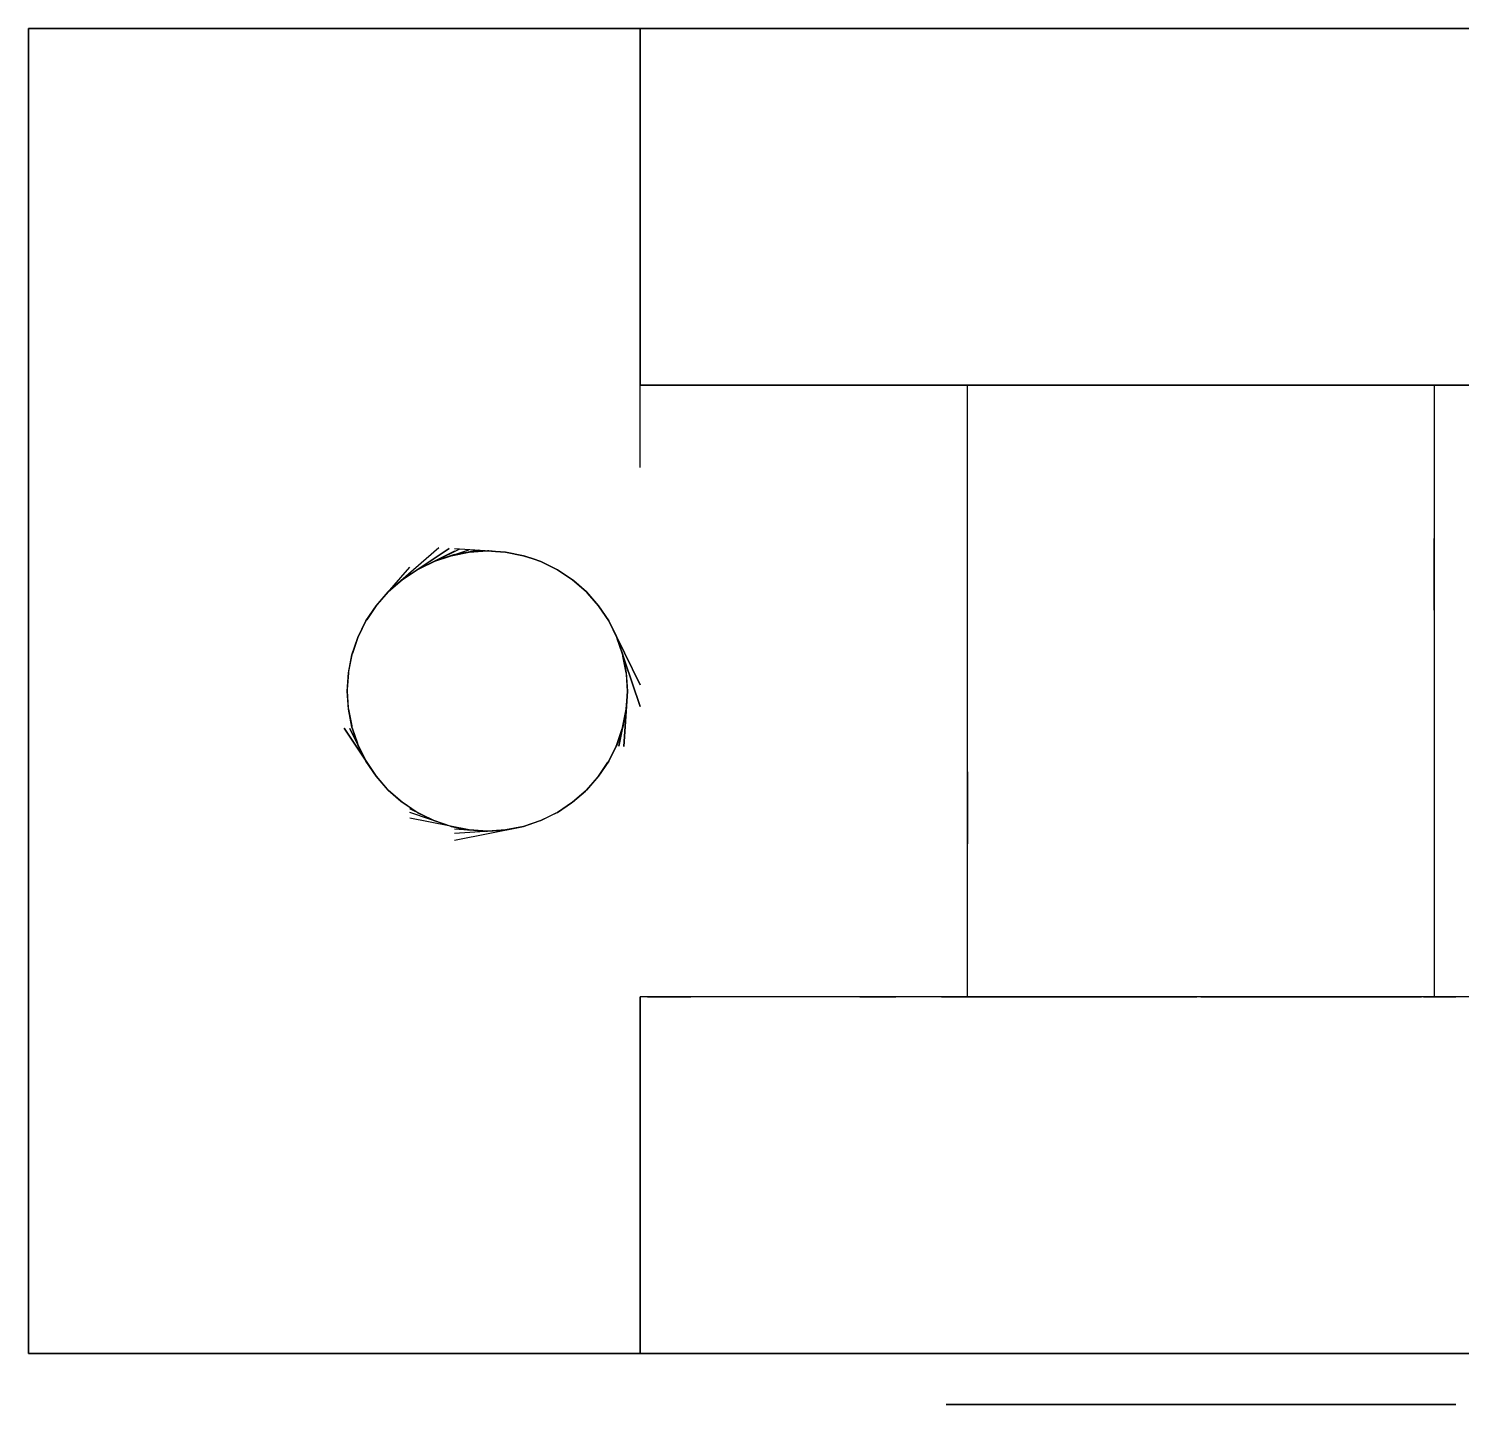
# Model space of a CAD drawing. Extents: x 0 to 297, y 0 to 210.
# Drawn here: x 65.04 to 93.16, y 82.72 to 109.72 of the extents above; entities that cross this region are included whole.
import ezdxf

# ---------------------------------------------------------------- set-up
doc = ezdxf.new("R2010")
doc.units = 0
doc.layers.add('VISIBLE', color=7, linetype='CONTINUOUS')

msp = doc.modelspace()

# ---------------------------------------------------------------- linework, layer by layer
at = {"layer": 'VISIBLE'}
for p, q in [((65.0442, 109.7206), (65.0442, 101.8957)), ((65.0442, 109.7206), (65.0442, 109.7206)), ((65.0442, 109.7206), (65.0442, 109.7206)), ((65.0442, 109.7206), (65.0442, 109.7206)), ((65.0442, 101.8957), (65.0442, 109.7206)), ((73.3997, 109.7206), (65.0442, 109.7206)), ((65.0442, 109.7206), (72.5246, 109.7206)), ((72.5246, 109.7206), (77.0442, 109.7206)), ((77.0442, 109.7206), (73.3997, 109.7206)), ((77.0442, 109.7206), (77.0442, 109.7206)), ((77.0442, 102.7206), (77.0442, 109.7206)), ((77.0442, 109.7206), (77.0442, 109.7206)), ((77.0442, 109.7206), (77.0442, 102.7206)), ((77.0442, 109.7206), (77.0442, 109.7206)), ((77.0442, 109.7206), (77.0442, 109.7206)), ((77.0442, 109.7206), (77.0442, 109.7206)), ((77.0442, 109.7206), (77.0442, 109.7206)), ((77.0442, 109.7206), (77.0442, 109.7206)), ((77.0442, 101.1092), (77.0442, 109.7206)), ((77.0442, 109.7206), (99.0442, 109.7206)), ((79.9986, 109.7206), (77.0442, 109.7206)), ((83.1024, 109.7206), (79.9986, 109.7206)), ((83.0457, 109.7206), (83.0442, 109.7206)), ((83.0442, 109.7206), (83.0854, 109.7206)), ((83.0869, 109.7206), (83.0457, 109.7206)), ((83.0854, 109.7206), (83.0869, 109.7206)), ((83.0915, 109.7206), (83.0869, 109.7206)), ((83.0869, 109.7206), (83.21, 109.7206)), ((83.2145, 109.7206), (83.0915, 109.7206)), ((85.0518, 109.7206), (83.1024, 109.7206)), ((83.21, 109.7206), (83.2145, 109.7206)), ((83.8185, 109.7206), (83.2145, 109.7206)), ((83.222, 109.7206), (83.2145, 109.7206)), ((83.2145, 109.7206), (83.4172, 109.7206)), ((83.4248, 109.7206), (83.222, 109.7206)), ((83.4172, 109.7206), (83.4248, 109.7206)), ((83.9497, 109.7206), (83.4248, 109.7206)), ((83.4351, 109.7206), (83.4248, 109.7206)), ((83.4248, 109.7206), (83.7037, 109.7206)), ((83.714, 109.7206), (83.4351, 109.7206)), ((83.7037, 109.7206), (83.714, 109.7206)), ((84.0059, 109.7206), (83.714, 109.7206)), ((83.727, 109.7206), (83.714, 109.7206)), ((83.714, 109.7206), (84.0644, 109.7206)), ((84.0774, 109.7206), (83.727, 109.7206)), ((84.0644, 109.7206), (84.0774, 109.7206)), ((84.0928, 109.7206), (84.0774, 109.7206)), ((84.0774, 109.7206), (84.4932, 109.7206)), ((84.5086, 109.7206), (84.0928, 109.7206)), ((84.4932, 109.7206), (84.5086, 109.7206)), ((84.5262, 109.7206), (84.5086, 109.7206)), ((84.5086, 109.7206), (84.9828, 109.7206)), ((85.0003, 109.7206), (84.5262, 109.7206)), ((84.9828, 109.7206), (85.0003, 109.7206)), ((86.6805, 109.7206), (85.0003, 109.7206)), ((85.0198, 109.7206), (85.0003, 109.7206)), ((85.0003, 109.7206), (85.5247, 109.7206)), ((85.5442, 109.7206), (85.0198, 109.7206)), ((86.4889, 109.7206), (85.0518, 109.7206)), ((85.5247, 109.7206), (85.5442, 109.7206)), ((87.0365, 109.7206), (85.5442, 109.7206)), ((85.5651, 109.7206), (85.5442, 109.7206)), ((85.5442, 109.7206), (86.1098, 109.7206)), ((86.1307, 109.7206), (85.5651, 109.7206)), ((86.1098, 109.7206), (86.1307, 109.7206)), ((87.3802, 109.7206), (86.1307, 109.7206)), ((86.1529, 109.7206), (86.1307, 109.7206)), ((86.1307, 109.7206), (86.7279, 109.7206)), ((86.7501, 109.7206), (86.1529, 109.7206)), ((87.6645, 109.7206), (86.4889, 109.7206)), ((86.7279, 109.7206), (86.7501, 109.7206)), ((87.715, 109.7206), (86.7501, 109.7206)), ((86.773, 109.7206), (86.7501, 109.7206)), ((86.7501, 109.7206), (87.3686, 109.7206)), ((87.3915, 109.7206), (86.773, 109.7206)), ((87.3686, 109.7206), (87.3915, 109.7206)), ((88.0442, 109.7206), (87.3915, 109.7206)), ((87.4148, 109.7206), (87.3915, 109.7206)), ((87.3915, 109.7206), (88.0208, 109.7206)), ((88.0442, 109.7206), (87.4148, 109.7206)), ((88.6993, 109.7206), (87.6645, 109.7206)), ((88.0208, 109.7206), (88.0442, 109.7206)), ((88.0442, 109.7206), (88.6735, 109.7206)), ((88.0675, 109.7206), (88.0442, 109.7206)), ((88.6968, 109.7206), (88.0675, 109.7206)), ((88.6735, 109.7206), (88.6968, 109.7206)), ((88.6968, 109.7206), (89.3153, 109.7206)), ((88.7197, 109.7206), (88.6968, 109.7206)), ((89.662, 109.7206), (88.6993, 109.7206)), ((89.3383, 109.7206), (88.7197, 109.7206)), ((89.3153, 109.7206), (89.3383, 109.7206)), ((89.3383, 109.7206), (89.9355, 109.7206)), ((89.3604, 109.7206), (89.3383, 109.7206)), ((89.9576, 109.7206), (89.3604, 109.7206)), ((90.5974, 109.7206), (89.662, 109.7206)), ((89.9355, 109.7206), (89.9576, 109.7206)), ((89.9576, 109.7206), (90.5232, 109.7206)), ((89.9785, 109.7206), (89.9576, 109.7206)), ((90.5442, 109.7206), (89.9785, 109.7206)), ((90.5232, 109.7206), (90.5442, 109.7206)), ((90.5442, 109.7206), (91.0685, 109.7206)), ((90.5636, 109.7206), (90.5442, 109.7206)), ((91.088, 109.7206), (90.5636, 109.7206)), ((91.5399, 109.7206), (90.5974, 109.7206)), ((91.0685, 109.7206), (91.088, 109.7206)), ((91.088, 109.7206), (91.5621, 109.7206)), ((91.1055, 109.7206), (91.088, 109.7206)), ((91.5797, 109.7206), (91.1055, 109.7206)), ((92.5198, 109.7206), (91.5399, 109.7206)), ((91.5621, 109.7206), (91.5797, 109.7206)), ((91.5797, 109.7206), (91.9955, 109.7206)), ((91.5951, 109.7206), (91.5797, 109.7206)), ((92.0109, 109.7206), (91.5951, 109.7206)), ((91.9955, 109.7206), (92.0109, 109.7206)), ((92.0109, 109.7206), (92.3613, 109.7206)), ((92.0239, 109.7206), (92.0109, 109.7206)), ((92.3743, 109.7206), (92.0239, 109.7206)), ((92.0824, 109.7206), (92.3743, 109.7206)), ((92.1387, 109.7206), (92.6636, 109.7206)), ((92.2699, 109.7206), (92.8738, 109.7206)), ((92.3613, 109.7206), (92.3743, 109.7206)), ((92.3743, 109.7206), (92.6532, 109.7206)), ((92.3846, 109.7206), (92.3743, 109.7206)), ((92.6636, 109.7206), (92.3846, 109.7206)), ((93.5685, 109.7206), (92.5198, 109.7206)), ((92.6532, 109.7206), (92.6636, 109.7206)), ((92.6636, 109.7206), (92.8663, 109.7206)), ((92.6711, 109.7206), (92.6636, 109.7206)), ((92.8738, 109.7206), (92.6711, 109.7206)), ((92.8663, 109.7206), (92.8738, 109.7206)), ((92.8738, 109.7206), (92.9968, 109.7206)), ((92.8783, 109.7206), (92.8738, 109.7206)), ((93.0014, 109.7206), (92.8783, 109.7206)), ((92.9968, 109.7206), (93.0014, 109.7206)), ((93.0014, 109.7206), (93.0426, 109.7206)), ((93.0029, 109.7206), (93.0014, 109.7206)), ((93.0442, 109.7206), (93.0029, 109.7206)), ((93.0426, 109.7206), (93.0442, 109.7206)), ((77.0442, 102.7206), (77.0442, 102.7206)), ((77.0442, 102.7206), (77.0442, 102.7206)), ((77.0442, 102.7206), (77.0442, 102.7206)), ((77.0442, 102.7206), (77.0442, 102.7206)), ((77.0442, 102.7206), (77.0442, 102.7206)), ((77.0442, 102.7206), (77.0442, 102.7206)), ((77.0442, 102.7206), (77.0442, 102.7206)), ((77.0442, 102.7206), (77.0442, 102.7206)), ((77.0442, 102.7206), (93.1211, 102.7206)), ((79.0442, 102.7206), (77.0442, 102.7206)), ((77.0442, 102.7206), (78.4142, 102.7206)), ((77.0442, 102.7206), (77.0442, 102.7206)), ((78.4142, 102.7206), (80.8191, 102.7206)), ((99.0442, 102.7206), (79.0442, 102.7206)), ((80.8191, 102.7206), (82.0569, 102.7206)), ((82.0569, 102.7206), (82.7577, 102.7206)), ((82.7577, 102.7206), (83.162, 102.7206)), ((83.0442, 102.7206), (83.0564, 102.7206)), ((83.0747, 102.7206), (83.0442, 102.7206)), ((83.0564, 102.7206), (83.0869, 102.7206)), ((83.0869, 102.7206), (83.0747, 102.7206)), ((83.0869, 102.7206), (83.1234, 102.7206)), ((83.1781, 102.7206), (83.0869, 102.7206)), ((83.1234, 102.7206), (83.2145, 102.7206)), ((83.162, 102.7206), (83.3799, 102.7206)), ((83.2145, 102.7206), (83.1781, 102.7206)), ((83.2145, 102.7206), (83.2746, 102.7206)), ((83.3647, 102.7206), (83.2145, 102.7206)), ((83.2746, 102.7206), (83.4248, 102.7206)), ((83.4248, 102.7206), (83.3647, 102.7206)), ((83.3799, 102.7206), (83.4675, 102.7206)), ((83.4248, 102.7206), (83.4675, 102.7206)), ((83.6314, 102.7206), (83.4248, 102.7206)), ((83.4675, 100.6882), (83.4675, 102.7206)), ((83.714, 102.7206), (83.6314, 102.7206)), ((83.714, 102.7206), (84.8173, 102.7206)), ((83.9736, 102.7206), (83.714, 102.7206)), ((84.0774, 102.7206), (83.9736, 102.7206)), ((84.0774, 102.7206), (84.9632, 102.7206)), ((84.3854, 102.7206), (84.0774, 102.7206)), ((84.5086, 102.7206), (84.3854, 102.7206)), ((84.5086, 102.7206), (85.0408, 102.7206)), ((84.8599, 102.7206), (84.5086, 102.7206)), ((85.0003, 102.7206), (84.8599, 102.7206)), ((85.0003, 102.7206), (85.0471, 102.7206)), ((85.3888, 102.7206), (85.0003, 102.7206)), ((85.5442, 102.7206), (85.3888, 102.7206)), ((85.5442, 102.7206), (87.0365, 102.7206)), ((85.9631, 102.7206), (85.5442, 102.7206)), ((86.1307, 102.7206), (85.9631, 102.7206)), ((86.1307, 102.7206), (87.3802, 102.7206)), ((86.5731, 102.7206), (86.1307, 102.7206)), ((86.7501, 102.7206), (86.5731, 102.7206)), ((86.7501, 102.7206), (87.715, 102.7206)), ((87.2082, 102.7206), (86.7501, 102.7206)), ((87.3915, 102.7206), (87.2082, 102.7206)), ((87.3915, 102.7206), (88.0442, 102.7206)), ((87.8577, 102.7206), (87.3915, 102.7206)), ((88.0442, 102.7206), (87.8577, 102.7206)), ((88.5103, 102.7206), (88.0442, 102.7206)), ((88.6968, 102.7206), (88.5103, 102.7206)), ((89.155, 102.7206), (88.6968, 102.7206)), ((89.3383, 102.7206), (89.155, 102.7206)), ((89.7806, 102.7206), (89.3383, 102.7206)), ((89.9576, 102.7206), (89.7806, 102.7206)), ((90.3766, 102.7206), (89.9576, 102.7206)), ((90.5442, 102.7206), (90.3766, 102.7206)), ((90.9326, 102.7206), (90.5442, 102.7206)), ((91.088, 102.7206), (90.9326, 102.7206)), ((91.4392, 102.7206), (91.088, 102.7206)), ((91.5797, 102.7206), (91.4392, 102.7206)), ((91.8877, 102.7206), (91.5797, 102.7206)), ((92.0109, 102.7206), (91.8877, 102.7206)), ((92.2705, 102.7206), (92.0109, 102.7206)), ((92.3743, 102.7206), (92.2705, 102.7206)), ((92.5809, 102.7206), (92.3743, 102.7206)), ((92.6636, 102.7206), (92.5809, 102.7206)), ((92.6209, 102.7206), (92.6342, 102.7206)), ((92.6636, 102.7206), (92.6209, 102.7206)), ((92.6209, 102.7206), (92.6209, 100.0882)), ((92.6342, 102.7206), (92.7334, 102.7206)), ((92.8738, 102.7206), (92.6342, 102.7206)), ((92.8137, 102.7206), (92.6636, 102.7206)), ((92.6636, 102.7206), (92.7236, 102.7206)), ((92.7236, 102.7206), (92.8738, 102.7206)), ((92.7334, 102.7206), (92.9131, 102.7206)), ((92.8868, 102.7206), (92.7334, 102.7206)), ((92.8738, 102.7206), (92.8137, 102.7206)), ((92.9649, 102.7206), (92.8738, 102.7206)), ((92.8738, 102.7206), (92.9102, 102.7206)), ((93.0014, 102.7206), (92.8868, 102.7206)), ((92.9102, 102.7206), (93.0014, 102.7206)), ((92.9131, 102.7206), (93.1752, 102.7206)), ((93.0442, 102.7206), (92.9604, 102.7206)), ((93.0014, 102.7206), (92.9649, 102.7206)), ((93.0014, 102.7206), (93.1355, 102.7206)), ((93.0319, 102.7206), (93.0014, 102.7206)), ((93.0014, 102.7206), (93.0136, 102.7206)), ((93.0136, 102.7206), (93.0442, 102.7206)), ((93.0442, 102.7206), (93.0319, 102.7206)), ((93.1211, 102.7206), (99.0442, 102.7206)), ((65.0442, 101.8957), (65.0442, 101.2825)), ((65.0442, 101.2825), (65.0442, 101.8957)), ((65.0442, 101.2825), (65.0442, 100.0605)), ((65.0442, 100.0605), (65.0442, 101.2825)), ((83.4675, 100.1286), (83.4675, 100.6882)), ((83.4675, 98.8529), (83.4675, 100.1286)), ((92.6209, 100.0882), (92.6209, 99.7167)), ((65.0442, 100.0605), (65.0442, 99.4339)), ((65.0442, 99.4339), (65.0442, 100.0605)), ((73.0894, 99.5332), (72.0996, 98.6651)), ((73.2941, 99.5197), (72.3701, 98.9023)), ((72.5246, 99.0055), (73.2941, 99.5197)), ((92.6209, 99.7167), (92.6209, 99.3074)), ((92.6209, 98.308), (92.6209, 99.7167)), ((65.0442, 99.4339), (65.0442, 98.0992)), ((65.0442, 98.0992), (65.0442, 99.4339)), ((72.6692, 99.1021), (73.4899, 99.5069)), ((73.3997, 99.4624), (72.6692, 99.1021)), ((72.6692, 99.1021), (72.9918, 99.2612)), ((72.9918, 99.2612), (72.694, 99.1144)), ((72.9918, 99.2612), (73.679, 99.4945)), ((73.3997, 99.3997), (72.9918, 99.2612)), ((72.9918, 99.2612), (73.3324, 99.3769)), ((73.018, 99.2701), (72.9918, 99.2612)), ((73.3324, 99.3769), (73.018, 99.2701)), ((73.3324, 99.3769), (73.8631, 99.4824)), ((73.3324, 99.3769), (73.6852, 99.4471)), ((73.3997, 99.3903), (73.3324, 99.3769)), ((73.3595, 99.3823), (73.3324, 99.3769)), ((73.6852, 99.4471), (73.3595, 99.3823)), ((74.2067, 99.4599), (73.3997, 99.5128)), ((73.8631, 99.4824), (73.3997, 99.3903)), ((73.6852, 99.4471), (74.0442, 99.4706)), ((74.0442, 99.4706), (73.6852, 99.4471)), ((73.7128, 99.4489), (73.6852, 99.4471)), ((74.0442, 99.4706), (73.7128, 99.4489)), ((74.0718, 99.4688), (74.0442, 99.4706)), ((74.0442, 99.4706), (74.2067, 99.4599)), ((74.2067, 99.4599), (74.0718, 99.4688)), ((74.2067, 99.4599), (74.4031, 99.4471)), ((74.4031, 99.4471), (74.2067, 99.4599)), ((74.4302, 99.4417), (74.4031, 99.4471)), ((74.4031, 99.4471), (74.7559, 99.3769)), ((74.7559, 99.3769), (74.4302, 99.4417)), ((74.7559, 99.3769), (74.9423, 99.3136)), ((74.9423, 99.3136), (74.7559, 99.3769)), ((74.7821, 99.368), (74.7559, 99.3769)), ((74.9423, 99.3136), (74.7821, 99.368)), ((74.9423, 99.3136), (75.0965, 99.2612)), ((75.0965, 99.2612), (74.9423, 99.3136)), ((75.1214, 99.249), (75.0965, 99.2612)), ((75.0965, 99.2612), (75.4192, 99.1021)), ((75.4192, 99.1021), (75.1214, 99.249)), ((92.6209, 99.3074), (92.6209, 98.308)), ((71.8624, 98.3947), (72.5246, 99.1497)), ((72.0996, 98.6651), (72.5246, 99.0378)), ((72.3701, 98.9023), (72.6692, 99.1021)), ((72.3701, 98.9023), (72.5246, 99.0055)), ((72.6692, 99.1021), (72.3931, 98.9177)), ((72.694, 99.1144), (72.6692, 99.1021)), ((75.4422, 99.0868), (75.4192, 99.1021)), ((75.4192, 99.1021), (75.7183, 98.9023)), ((75.7183, 98.9023), (75.4422, 99.0868)), ((72.0996, 98.6651), (72.3701, 98.9023)), ((72.1204, 98.6834), (72.0996, 98.6651)), ((72.3701, 98.9023), (72.1204, 98.6834)), ((72.3931, 98.9177), (72.3701, 98.9023)), ((75.7391, 98.8841), (75.7183, 98.9023)), ((75.7183, 98.9023), (75.9887, 98.6651)), ((75.9887, 98.6651), (75.7391, 98.8841)), ((83.4675, 97.644), (83.4675, 98.8529)), ((71.6626, 98.0956), (71.8624, 98.3947)), ((71.8624, 98.3947), (71.678, 98.1186)), ((71.8624, 98.3947), (72.0996, 98.6651)), ((71.8807, 98.4155), (71.8624, 98.3947)), ((72.0996, 98.6651), (71.8807, 98.4155)), ((76.0069, 98.6443), (75.9887, 98.6651)), ((75.9887, 98.6651), (76.2259, 98.3947)), ((76.2259, 98.3947), (76.0069, 98.6443)), ((76.2413, 98.3717), (76.2259, 98.3947)), ((76.2259, 98.3947), (76.4257, 98.0956)), ((71.678, 98.1186), (71.6626, 98.0956)), ((76.4257, 98.0956), (76.2413, 98.3717)), ((92.6209, 98.308), (92.6209, 98.253)), ((92.6209, 98.253), (92.6209, 97.0214)), ((65.0442, 98.0992), (65.0442, 96.8778)), ((65.0442, 96.8778), (65.0442, 98.0992)), ((71.5035, 97.773), (71.6626, 98.0956)), ((71.6626, 98.0956), (71.5157, 97.7978)), ((76.4257, 98.0956), (77.0442, 96.8415)), ((77.0442, 96.8415), (76.4257, 98.0956)), ((76.438, 98.0708), (76.4257, 98.0956)), ((76.4257, 98.0956), (76.5848, 97.773)), ((76.5848, 97.773), (76.438, 98.0708)), ((71.3879, 97.4323), (71.5035, 97.773)), ((71.5035, 97.773), (71.3968, 97.4585)), ((71.5157, 97.7978), (71.5035, 97.773)), ((76.5848, 97.773), (77.0442, 96.4198)), ((77.0442, 96.4198), (76.5848, 97.773)), ((76.5937, 97.7468), (76.5848, 97.773)), ((76.5848, 97.773), (76.7005, 97.4323)), ((76.7005, 97.4323), (76.5937, 97.7468)), ((83.4675, 97.6178), (83.4675, 97.644)), ((83.4675, 96.4197), (83.4675, 97.6178)), ((71.3177, 97.0795), (71.3879, 97.4323)), ((71.3879, 97.4323), (71.3231, 97.1067)), ((71.3968, 97.4585), (71.3879, 97.4323)), ((76.7058, 97.4052), (76.7005, 97.4323)), ((76.7005, 97.4323), (76.7706, 97.0795)), ((76.7706, 97.0795), (76.7058, 97.4052)), ((71.2942, 96.7206), (71.3177, 97.0795)), ((71.3177, 97.0795), (71.296, 96.7482)), ((71.3231, 97.1067), (71.3177, 97.0795)), ((76.7724, 97.0519), (76.7706, 97.0795)), ((76.7706, 97.0795), (76.7942, 96.7206)), ((76.7942, 96.7206), (76.7724, 97.0519)), ((92.6209, 97.0214), (92.6209, 95.8233)), ((65.0442, 96.8778), (65.0442, 96.3957)), ((65.0442, 96.3957), (65.0442, 96.8778)), ((71.296, 96.7482), (71.2942, 96.7206)), ((71.3177, 96.3616), (71.2942, 96.7206)), ((71.2942, 96.7206), (71.3159, 96.3892)), ((76.7942, 96.7206), (76.7227, 95.6302)), ((76.7227, 95.6302), (76.7942, 96.7206)), ((76.7942, 96.7206), (76.7706, 96.3616)), ((76.7923, 96.693), (76.7942, 96.7206)), ((76.7706, 96.3616), (76.7923, 96.693)), ((65.0442, 96.3957), (65.0442, 95.7129)), ((65.0442, 95.7129), (65.0442, 96.3957)), ((71.3159, 96.3892), (71.3177, 96.3616)), ((71.3879, 96.0088), (71.3177, 96.3616)), ((71.3177, 96.3616), (71.3825, 96.036)), ((76.7706, 96.3616), (76.6264, 95.6365)), ((76.6264, 95.6365), (76.7706, 96.3616)), ((76.7706, 96.3616), (76.7005, 96.0088)), ((76.7005, 96.0088), (76.7652, 96.3345)), ((76.7652, 96.3345), (76.7706, 96.3616)), ((83.4675, 95.1882), (83.4675, 96.4197)), ((71.8624, 95.0465), (71.2319, 95.9901)), ((71.2319, 95.9901), (71.8624, 95.0465)), ((71.6626, 95.3456), (71.3485, 95.9825)), ((71.3485, 95.9825), (71.6626, 95.3456)), ((71.3825, 96.036), (71.3879, 96.0088)), ((71.3979, 95.9792), (71.3879, 96.0088)), ((71.3879, 96.0088), (71.3979, 95.9792)), ((71.5035, 95.6682), (71.3979, 95.9792)), ((71.3979, 95.9792), (71.5035, 95.6682)), ((71.3979, 95.9792), (71.4946, 95.6944)), ((76.7005, 96.0088), (76.5752, 95.6399)), ((76.5752, 95.6399), (76.7005, 96.0088)), ((76.7005, 96.0088), (76.5848, 95.6682)), ((76.5848, 95.6682), (76.6916, 95.9826)), ((76.6916, 95.9826), (76.7005, 96.0088)), ((65.0442, 95.7129), (65.0442, 94.5605)), ((65.0442, 94.5605), (65.0442, 95.7129)), ((71.4946, 95.6944), (71.5035, 95.6682)), ((71.6626, 95.3456), (71.5035, 95.6682)), ((71.5035, 95.6682), (71.6503, 95.3704)), ((76.571, 95.6402), (76.4257, 95.3456)), ((76.4257, 95.3456), (76.571, 95.6402)), ((76.5848, 95.6682), (76.571, 95.6402)), ((76.571, 95.6402), (76.5848, 95.6682)), ((76.571, 95.6402), (76.5726, 95.6434)), ((76.5726, 95.6434), (76.5848, 95.6682)), ((92.6209, 95.8233), (92.6209, 95.7971)), ((92.6209, 95.7971), (92.6209, 94.5882)), ((71.6503, 95.3704), (71.6626, 95.3456)), ((71.8624, 95.0465), (71.6626, 95.3456)), ((71.6626, 95.3456), (71.8471, 95.0695)), ((76.4257, 95.3456), (76.2259, 95.0465)), ((76.2259, 95.0465), (76.4104, 95.3226)), ((76.4104, 95.3226), (76.4257, 95.3456)), ((71.8471, 95.0695), (71.8624, 95.0465)), ((72.0996, 94.776), (71.8624, 95.0465)), ((71.8624, 95.0465), (72.0814, 94.7968)), ((76.2259, 95.0465), (75.9887, 94.776)), ((75.9887, 94.776), (76.2076, 95.0257)), ((76.2076, 95.0257), (76.2259, 95.0465)), ((83.4675, 95.1332), (83.4675, 95.1882)), ((83.4675, 94.1337), (83.4675, 95.1332)), ((83.4675, 95.1332), (83.4675, 93.7245)), ((72.0814, 94.7968), (72.0996, 94.776)), ((72.3701, 94.5389), (72.0996, 94.776)), ((72.0996, 94.776), (72.3493, 94.5571)), ((75.9887, 94.776), (75.7183, 94.5389)), ((75.7183, 94.5389), (75.9679, 94.7578)), ((75.9679, 94.7578), (75.9887, 94.776)), ((65.0442, 94.5605), (65.0442, 93.3807)), ((65.0442, 93.3807), (65.0442, 94.5605)), ((72.3493, 94.5571), (72.3701, 94.5389)), ((72.6692, 94.339), (72.3701, 94.5389)), ((72.3701, 94.5389), (72.6461, 94.3544)), ((75.7183, 94.5389), (75.4192, 94.339)), ((75.4192, 94.339), (75.6952, 94.5235)), ((75.6952, 94.5235), (75.7183, 94.5389)), ((92.6209, 94.5882), (92.6209, 93.3529)), ((72.6692, 94.339), (72.5246, 94.4356)), ((72.9918, 94.1799), (72.5246, 94.4103)), ((73.3324, 94.0643), (72.5246, 94.3385)), ((73.6852, 93.9941), (72.5246, 94.225)), ((72.6461, 94.3544), (72.6692, 94.339)), ((72.9918, 94.1799), (72.6692, 94.339)), ((72.6692, 94.339), (72.967, 94.1921)), ((72.967, 94.1921), (72.9918, 94.1799)), ((73.3324, 94.0643), (72.9918, 94.1799)), ((72.9918, 94.1799), (73.3062, 94.0732)), ((75.0965, 94.1799), (74.7559, 94.0643)), ((75.0703, 94.171), (75.0965, 94.1799)), ((75.4192, 94.339), (75.0965, 94.1799)), ((75.0965, 94.1799), (75.3943, 94.3268)), ((75.3943, 94.3268), (75.4192, 94.339)), ((73.3062, 94.0732), (73.3324, 94.0643)), ((73.6852, 93.9941), (73.3324, 94.0643)), ((73.3324, 94.0643), (73.6581, 93.9995)), ((73.3997, 93.7945), (74.7559, 94.0643)), ((73.3997, 94.0509), (73.6852, 93.9941)), ((73.3997, 94.0128), (74.0442, 93.9706)), ((73.3997, 93.9283), (74.4031, 93.9941)), ((73.6581, 93.9995), (73.6852, 93.9941)), ((74.0442, 93.9706), (73.6852, 93.9941)), ((73.6852, 93.9941), (74.0165, 93.9724)), ((74.0165, 93.9724), (74.0442, 93.9706)), ((74.4031, 93.9941), (74.0442, 93.9706)), ((74.0442, 93.9706), (74.3755, 93.9923)), ((74.3755, 93.9923), (74.4031, 93.9941)), ((74.7559, 94.0643), (74.4031, 93.9941)), ((74.4031, 93.9941), (74.7288, 94.0589)), ((74.7288, 94.0589), (74.7559, 94.0643)), ((74.7559, 94.0643), (75.0703, 94.171)), ((83.4675, 93.7245), (83.4675, 94.1337)), ((83.4675, 92.753), (83.4675, 93.7245)), ((65.0442, 93.3807), (65.0442, 92.1325)), ((65.0442, 92.1325), (65.0442, 93.3807)), ((92.6209, 93.3529), (92.6209, 93.3126)), ((92.6209, 93.3126), (92.6209, 92.0483)), ((83.4675, 92.1064), (83.4675, 92.753)), ((65.0442, 92.1325), (65.0442, 91.5455)), ((65.0442, 91.5455), (65.0442, 92.1325)), ((83.4675, 90.7206), (83.4675, 92.1064)), ((92.6209, 92.0483), (92.6209, 90.7206)), ((65.0442, 91.5455), (65.0442, 90.7676)), ((65.0442, 90.7676), (65.0442, 91.5455)), ((65.0442, 90.7676), (65.0442, 89.2226)), ((65.0442, 89.2226), (65.0442, 90.7676)), ((77.0442, 88.9499), (77.0442, 90.7206)), ((77.0442, 90.7206), (77.0442, 90.7206)), ((77.0442, 90.7206), (77.0442, 90.7206)), ((77.0442, 90.7206), (77.0442, 88.9499)), ((77.0442, 90.7206), (77.0442, 90.7206)), ((77.0442, 90.7206), (77.0442, 90.7206)), ((77.0442, 90.7206), (77.0442, 90.7206)), ((77.0442, 90.7206), (77.0442, 90.7206)), ((77.0442, 90.7206), (77.0442, 90.7206)), ((77.1874, 90.7206), (77.0442, 90.7206)), ((77.1874, 90.7206), (77.0442, 90.7206)), ((78.0355, 90.7206), (77.1874, 90.7206)), ((78.0355, 90.7206), (77.1874, 90.7206)), ((77.1874, 90.7206), (77.4288, 90.7206)), ((77.4288, 90.7206), (78.0355, 90.7206)), ((78.9788, 90.7206), (78.0355, 90.7206)), ((78.4142, 90.7206), (78.0355, 90.7206)), ((78.9788, 90.7206), (78.4142, 90.7206)), ((80.0627, 90.7206), (78.9788, 90.7206)), ((80.0627, 90.7206), (78.9788, 90.7206)), ((81.3535, 90.7206), (80.0627, 90.7206)), ((80.8191, 90.7206), (80.0627, 90.7206)), ((81.3535, 90.7206), (80.8191, 90.7206)), ((82.9559, 90.7206), (81.3535, 90.7206)), ((82.0442, 90.7206), (81.3535, 90.7206)), ((81.3535, 90.7206), (82.0569, 90.7206)), ((82.0569, 90.7206), (82.0442, 90.7206)), ((82.7577, 90.7206), (82.0569, 90.7206)), ((82.9559, 90.7206), (82.7577, 90.7206)), ((82.9672, 90.7206), (82.9559, 90.7206)), ((82.9559, 90.7206), (85.0477, 90.7206)), ((83.162, 90.7206), (82.9559, 90.7206)), ((82.9559, 90.7206), (83.2015, 90.7206)), ((82.9559, 90.7206), (83.0869, 90.7206)), ((85.0477, 90.7206), (82.9672, 90.7206)), ((83.0747, 90.7206), (83.0442, 90.7206)), ((83.0442, 90.7206), (83.0564, 90.7206)), ((83.0564, 90.7206), (83.0869, 90.7206)), ((83.0869, 90.7206), (83.0747, 90.7206)), ((83.1781, 90.7206), (83.0869, 90.7206)), ((83.0869, 90.7206), (83.1234, 90.7206)), ((83.1153, 90.7206), (83.4675, 90.7206)), ((83.1234, 90.7206), (83.2145, 90.7206)), ((83.3799, 90.7206), (83.162, 90.7206)), ((83.2145, 90.7206), (83.1781, 90.7206)), ((83.1939, 90.7206), (83.4248, 90.7206)), ((83.2015, 90.7206), (83.2145, 90.7206)), ((83.3647, 90.7206), (83.2145, 90.7206)), ((83.2145, 90.7206), (83.2746, 90.7206)), ((83.2746, 90.7206), (83.4248, 90.7206)), ((83.4248, 90.7206), (83.3647, 90.7206)), ((83.4675, 90.7206), (83.3799, 90.7206)), ((83.4675, 90.7206), (83.4248, 90.7206)), ((83.4248, 90.7206), (83.5074, 90.7206)), ((83.5074, 90.7206), (83.714, 90.7206)), ((83.714, 90.7206), (83.8178, 90.7206)), ((83.8178, 90.7206), (84.0774, 90.7206)), ((85.0477, 90.7206), (84.0774, 90.7206)), ((84.0774, 90.7206), (84.2006, 90.7206)), ((84.2006, 90.7206), (84.5086, 90.7206)), ((85.0477, 90.7206), (84.5086, 90.7206)), ((84.5086, 90.7206), (84.6491, 90.7206)), ((84.6491, 90.7206), (85.0003, 90.7206)), ((85.0477, 90.7206), (85.0003, 90.7206)), ((85.946, 90.7206), (85.0477, 90.7206)), ((85.946, 90.7206), (85.0477, 90.7206)), ((85.0477, 90.7206), (85.1557, 90.7206)), ((85.1557, 90.7206), (85.5442, 90.7206)), ((85.946, 90.7206), (85.5442, 90.7206)), ((85.5442, 90.7206), (85.7118, 90.7206)), ((85.7118, 90.7206), (85.946, 90.7206)), ((87.9631, 90.7206), (85.946, 90.7206)), ((85.946, 90.7206), (86.1307, 90.7206)), ((87.3802, 90.7206), (86.1307, 90.7206)), ((86.1307, 90.7206), (86.3077, 90.7206)), ((86.3077, 90.7206), (86.7501, 90.7206)), ((87.715, 90.7206), (86.7501, 90.7206)), ((86.7501, 90.7206), (86.9333, 90.7206)), ((86.9333, 90.7206), (87.3915, 90.7206)), ((87.9631, 90.7206), (87.3915, 90.7206)), ((87.3915, 90.7206), (87.578, 90.7206)), ((87.578, 90.7206), (87.9631, 90.7206)), ((92.4153, 90.7206), (87.9631, 90.7206)), ((88.0442, 90.7206), (87.9631, 90.7206)), ((88.0442, 90.7206), (88.2306, 90.7206)), ((88.2306, 90.7206), (88.6968, 90.7206)), ((88.6968, 90.7206), (88.8801, 90.7206)), ((88.8801, 90.7206), (89.3383, 90.7206)), ((91.2932, 90.7206), (89.3383, 90.7206)), ((89.3383, 90.7206), (89.5152, 90.7206)), ((89.5152, 90.7206), (89.9576, 90.7206)), ((91.1162, 90.7206), (89.9576, 90.7206)), ((89.9576, 90.7206), (90.1252, 90.7206)), ((90.1252, 90.7206), (90.5442, 90.7206)), ((91.0412, 90.7206), (90.5442, 90.7206)), ((90.5442, 90.7206), (90.6995, 90.7206)), ((90.6995, 90.7206), (91.088, 90.7206)), ((92.4153, 90.7206), (91.088, 90.7206)), ((91.088, 90.7206), (91.2285, 90.7206)), ((91.2285, 90.7206), (91.5797, 90.7206)), ((92.4153, 90.7206), (91.5797, 90.7206)), ((91.5797, 90.7206), (91.7029, 90.7206)), ((91.7029, 90.7206), (92.0109, 90.7206)), ((92.4153, 90.7206), (92.0109, 90.7206)), ((92.0109, 90.7206), (92.1147, 90.7206)), ((92.1147, 90.7206), (92.3743, 90.7206)), ((92.4153, 90.7206), (92.3743, 90.7206)), ((92.9057, 90.7206), (92.4153, 90.7206)), ((92.9057, 90.7206), (92.4153, 90.7206)), ((92.4153, 90.7206), (92.4569, 90.7206)), ((92.4569, 90.7206), (92.6636, 90.7206)), ((92.6342, 90.7206), (92.6209, 90.7206)), ((92.6209, 90.7206), (92.6636, 90.7206)), ((92.7334, 90.7206), (92.6342, 90.7206)), ((92.6342, 90.7206), (92.8738, 90.7206)), ((92.9057, 90.7206), (92.6636, 90.7206)), ((92.6636, 90.7206), (92.7236, 90.7206)), ((92.8137, 90.7206), (92.6636, 90.7206)), ((92.7236, 90.7206), (92.8738, 90.7206)), ((92.9057, 90.7206), (92.7334, 90.7206)), ((92.7334, 90.7206), (92.9057, 90.7206)), ((92.8738, 90.7206), (92.8137, 90.7206)), ((92.9057, 90.7206), (92.8738, 90.7206)), ((92.9057, 90.7206), (92.8738, 90.7206)), ((96.0817, 90.7206), (92.9057, 90.7206)), ((92.9057, 90.7206), (93.0014, 90.7206)), ((92.9131, 90.7206), (92.9057, 90.7206)), ((92.9057, 90.7206), (92.9102, 90.7206)), ((92.9649, 90.7206), (92.9057, 90.7206)), ((92.9102, 90.7206), (93.0014, 90.7206)), ((93.1752, 90.7206), (92.9131, 90.7206)), ((92.9131, 90.7206), (93.0442, 90.7206)), ((93.0014, 90.7206), (92.9649, 90.7206)), ((93.0014, 90.7206), (93.0136, 90.7206)), ((93.0319, 90.7206), (93.0014, 90.7206)), ((93.0136, 90.7206), (93.0442, 90.7206)), ((93.0442, 90.7206), (93.0319, 90.7206)), ((77.0442, 88.9499), (77.0442, 90.5032)), ((65.0442, 89.2226), (65.0442, 87.4067)), ((65.0442, 87.4067), (65.0442, 89.2226)), ((77.0442, 85.3363), (77.0442, 88.9499)), ((77.0442, 88.9499), (77.0442, 85.3363)), ((65.0442, 87.4067), (65.0442, 86.5629)), ((65.0442, 86.5629), (65.0442, 87.4067)), ((65.0442, 86.5629), (65.0442, 85.1779)), ((65.0442, 85.1779), (65.0442, 86.5629)), ((65.0442, 85.1779), (65.0442, 83.7206)), ((65.0442, 83.7206), (65.0442, 85.1779)), ((77.0442, 83.7206), (77.0442, 85.3363)), ((77.0442, 85.3363), (77.0442, 83.7206)), ((65.0442, 83.7206), (65.0442, 83.7206)), ((65.0442, 83.7206), (65.0442, 83.7206)), ((65.0442, 83.7206), (65.0442, 83.7206)), ((65.0442, 83.7206), (66.2933, 83.7206)), ((66.2933, 83.7206), (65.0442, 83.7206)), ((66.2933, 83.7206), (68.6582, 83.7206)), ((68.6582, 83.7206), (66.2933, 83.7206)), ((68.6582, 83.7206), (70.6929, 83.7206)), ((70.6929, 83.7206), (68.6582, 83.7206)), ((70.6929, 83.7206), (72.2843, 83.7206)), ((72.2843, 83.7206), (70.6929, 83.7206)), ((72.2843, 83.7206), (72.5292, 83.7206)), ((72.5246, 83.7206), (72.2843, 83.7206)), ((72.5292, 83.7206), (72.5246, 83.7206)), ((72.5292, 83.7206), (73.3997, 83.7206)), ((74.2562, 83.7206), (72.5292, 83.7206)), ((73.3997, 83.7206), (74.2562, 83.7206)), ((74.2562, 83.7206), (75.9421, 83.7206)), ((75.9421, 83.7206), (74.2562, 83.7206)), ((75.9421, 83.7206), (77.0442, 83.7206)), ((77.0442, 83.7206), (75.9421, 83.7206)), ((77.0442, 83.7206), (77.0442, 83.7206)), ((77.0442, 83.7206), (77.0442, 83.7206)), ((77.0442, 83.7206), (77.0442, 83.7206)), ((77.0442, 83.7206), (77.0442, 83.7206)), ((77.0442, 83.7206), (77.0442, 83.7206)), ((77.0442, 83.7206), (77.0442, 83.7206)), ((77.0442, 83.7206), (77.0442, 83.7206)), ((77.6462, 83.7206), (77.0442, 83.7206)), ((77.0442, 83.7206), (77.6462, 83.7206)), ((79.4279, 83.7206), (77.6462, 83.7206)), ((77.6462, 83.7206), (79.4279, 83.7206)), ((81.355, 83.7206), (79.4279, 83.7206)), ((79.4279, 83.7206), (79.9986, 83.7206)), ((79.9986, 83.7206), (81.355, 83.7206)), ((81.8871, 83.7206), (81.355, 83.7206)), ((81.355, 83.7206), (81.8871, 83.7206)), ((83.5147, 83.7206), (81.8871, 83.7206)), ((81.8871, 83.7206), (83.1024, 83.7206)), ((83.0442, 83.7206), (83.0854, 83.7206)), ((83.0457, 83.7206), (83.0442, 83.7206)), ((83.0869, 83.7206), (83.0457, 83.7206)), ((83.0854, 83.7206), (83.0869, 83.7206)), ((83.0869, 83.7206), (83.21, 83.7206)), ((83.0915, 83.7206), (83.0869, 83.7206)), ((83.2145, 83.7206), (83.0915, 83.7206)), ((83.1024, 83.7206), (83.5147, 83.7206)), ((83.21, 83.7206), (83.2145, 83.7206)), ((83.2145, 83.7206), (83.5147, 83.7206)), ((83.2145, 83.7206), (83.4172, 83.7206)), ((83.222, 83.7206), (83.2145, 83.7206)), ((83.4248, 83.7206), (83.222, 83.7206)), ((83.4172, 83.7206), (83.4248, 83.7206)), ((83.4248, 83.7206), (83.5147, 83.7206)), ((83.4248, 83.7206), (83.5147, 83.7206)), ((83.4351, 83.7206), (83.4248, 83.7206)), ((83.5147, 83.7206), (83.4351, 83.7206)), ((86.0308, 83.7206), (83.5147, 83.7206)), ((83.5147, 83.7206), (85.0518, 83.7206)), ((84.0059, 83.7206), (83.5147, 83.7206)), ((83.714, 83.7206), (83.5147, 83.7206)), ((83.5147, 83.7206), (83.7037, 83.7206)), ((83.714, 83.7206), (83.5147, 83.7206)), ((83.7037, 83.7206), (83.714, 83.7206)), ((83.714, 83.7206), (84.0644, 83.7206)), ((83.727, 83.7206), (83.714, 83.7206)), ((84.0774, 83.7206), (83.727, 83.7206)), ((85.0003, 83.7206), (83.9076, 83.7206)), ((84.5086, 83.7206), (83.9923, 83.7206)), ((84.0774, 83.7206), (84.0059, 83.7206)), ((84.0644, 83.7206), (84.0774, 83.7206)), ((84.0774, 83.7206), (84.4932, 83.7206)), ((84.0928, 83.7206), (84.0774, 83.7206)), ((84.5086, 83.7206), (84.0928, 83.7206)), ((84.4932, 83.7206), (84.5086, 83.7206)), ((84.5086, 83.7206), (86.0308, 83.7206)), ((84.5086, 83.7206), (84.9828, 83.7206)), ((84.5262, 83.7206), (84.5086, 83.7206)), ((85.0003, 83.7206), (84.5262, 83.7206)), ((84.9828, 83.7206), (85.0003, 83.7206)), ((85.0003, 83.7206), (86.0308, 83.7206)), ((85.0003, 83.7206), (85.5247, 83.7206)), ((85.0198, 83.7206), (85.0003, 83.7206)), ((85.5442, 83.7206), (85.0198, 83.7206)), ((85.0518, 83.7206), (86.0308, 83.7206)), ((85.5247, 83.7206), (85.5442, 83.7206)), ((85.5442, 83.7206), (86.0308, 83.7206)), ((85.5442, 83.7206), (86.0308, 83.7206)), ((85.5651, 83.7206), (85.5442, 83.7206)), ((86.0308, 83.7206), (85.5651, 83.7206)), ((87.5275, 83.7206), (86.0308, 83.7206)), ((86.0308, 83.7206), (86.4889, 83.7206)), ((87.3915, 83.7206), (86.0308, 83.7206)), ((86.7501, 83.7206), (86.0308, 83.7206)), ((86.1307, 83.7206), (86.0308, 83.7206)), ((86.0308, 83.7206), (86.1098, 83.7206)), ((86.1307, 83.7206), (86.0308, 83.7206)), ((86.1098, 83.7206), (86.1307, 83.7206)), ((86.1307, 83.7206), (87.3802, 83.7206)), ((86.1307, 83.7206), (86.7279, 83.7206)), ((86.1529, 83.7206), (86.1307, 83.7206)), ((86.7501, 83.7206), (86.1529, 83.7206)), ((86.4889, 83.7206), (87.5275, 83.7206)), ((86.7279, 83.7206), (86.7501, 83.7206)), ((86.7501, 83.7206), (87.5275, 83.7206)), ((86.7501, 83.7206), (87.3686, 83.7206)), ((86.773, 83.7206), (86.7501, 83.7206)), ((87.3915, 83.7206), (86.773, 83.7206)), ((87.3686, 83.7206), (87.3915, 83.7206)), ((87.3915, 83.7206), (87.5275, 83.7206)), ((87.3915, 83.7206), (87.5275, 83.7206)), ((87.4148, 83.7206), (87.3915, 83.7206)), ((87.5275, 83.7206), (87.4148, 83.7206)), ((89.0947, 83.7206), (87.5275, 83.7206)), ((87.5275, 83.7206), (89.0947, 83.7206)), ((87.5275, 83.7206), (87.6645, 83.7206)), ((88.6968, 83.7206), (87.5275, 83.7206)), ((88.0442, 83.7206), (87.5275, 83.7206)), ((87.5275, 83.7206), (88.0442, 83.7206)), ((87.5275, 83.7206), (88.0208, 83.7206)), ((87.6645, 83.7206), (88.6993, 83.7206)), ((88.0208, 83.7206), (88.0442, 83.7206)), ((88.0675, 83.7206), (88.0442, 83.7206)), ((88.0442, 83.7206), (88.6735, 83.7206)), ((88.6968, 83.7206), (88.0675, 83.7206)), ((88.6735, 83.7206), (88.6968, 83.7206)), ((88.6968, 83.7206), (89.0947, 83.7206)), ((88.7197, 83.7206), (88.6968, 83.7206)), ((88.6968, 83.7206), (89.0947, 83.7206)), ((88.6993, 83.7206), (89.0947, 83.7206)), ((89.0947, 83.7206), (88.7197, 83.7206)), ((91.3824, 83.7206), (89.0947, 83.7206)), ((89.0947, 83.7206), (89.662, 83.7206)), ((90.5442, 83.7206), (89.0947, 83.7206)), ((89.9576, 83.7206), (89.0947, 83.7206)), ((89.3383, 83.7206), (89.0947, 83.7206)), ((89.3383, 83.7206), (89.0947, 83.7206)), ((89.0947, 83.7206), (89.3153, 83.7206)), ((89.3153, 83.7206), (89.3383, 83.7206)), ((89.3604, 83.7206), (89.3383, 83.7206)), ((89.3383, 83.7206), (89.9355, 83.7206)), ((89.9576, 83.7206), (89.3604, 83.7206)), ((89.662, 83.7206), (90.5974, 83.7206)), ((89.9355, 83.7206), (89.9576, 83.7206)), ((89.9576, 83.7206), (91.3824, 83.7206)), ((89.9785, 83.7206), (89.9576, 83.7206)), ((89.9576, 83.7206), (90.5232, 83.7206)), ((90.5442, 83.7206), (89.9785, 83.7206)), ((90.5232, 83.7206), (90.5442, 83.7206)), ((90.5442, 83.7206), (91.3824, 83.7206)), ((90.5636, 83.7206), (90.5442, 83.7206)), ((90.5442, 83.7206), (91.0685, 83.7206)), ((91.088, 83.7206), (90.5636, 83.7206)), ((90.5974, 83.7206), (91.3824, 83.7206)), ((91.0685, 83.7206), (91.088, 83.7206)), ((91.088, 83.7206), (91.3824, 83.7206)), ((91.1055, 83.7206), (91.088, 83.7206)), ((91.088, 83.7206), (91.3824, 83.7206)), ((91.3824, 83.7206), (91.1055, 83.7206)), ((93.0297, 83.7206), (91.3824, 83.7206)), ((91.3824, 83.7206), (92.1807, 83.7206)), ((91.3824, 83.7206), (91.5399, 83.7206)), ((92.3743, 83.7206), (91.3824, 83.7206)), ((92.0109, 83.7206), (91.3824, 83.7206)), ((91.5797, 83.7206), (91.3824, 83.7206)), ((91.5797, 83.7206), (91.3824, 83.7206)), ((91.3824, 83.7206), (91.5621, 83.7206)), ((91.5399, 83.7206), (92.5198, 83.7206)), ((91.5621, 83.7206), (91.5797, 83.7206)), ((91.5797, 83.7206), (92.096, 83.7206)), ((91.5951, 83.7206), (91.5797, 83.7206)), ((91.5797, 83.7206), (91.9955, 83.7206)), ((92.0109, 83.7206), (91.5951, 83.7206)), ((91.9955, 83.7206), (92.0109, 83.7206)), ((92.0109, 83.7206), (92.0824, 83.7206)), ((92.0239, 83.7206), (92.0109, 83.7206)), ((92.0109, 83.7206), (92.3613, 83.7206)), ((92.3743, 83.7206), (92.0239, 83.7206)), ((92.0824, 83.7206), (93.0297, 83.7206)), ((92.3613, 83.7206), (92.3743, 83.7206)), ((92.3743, 83.7206), (93.0297, 83.7206)), ((92.3846, 83.7206), (92.3743, 83.7206)), ((92.3743, 83.7206), (92.6532, 83.7206)), ((92.6636, 83.7206), (92.3846, 83.7206)), ((92.5198, 83.7206), (93.0297, 83.7206)), ((92.6532, 83.7206), (92.6636, 83.7206)), ((92.6636, 83.7206), (93.0297, 83.7206)), ((92.6711, 83.7206), (92.6636, 83.7206)), ((92.6636, 83.7206), (92.8663, 83.7206)), ((92.8738, 83.7206), (92.6711, 83.7206)), ((92.8663, 83.7206), (92.8738, 83.7206)), ((92.8738, 83.7206), (93.0297, 83.7206)), ((92.8783, 83.7206), (92.8738, 83.7206)), ((92.8738, 83.7206), (92.9968, 83.7206)), ((93.0014, 83.7206), (92.8783, 83.7206)), ((92.9968, 83.7206), (93.0014, 83.7206)), ((93.0014, 83.7206), (93.0297, 83.7206)), ((93.0029, 83.7206), (93.0014, 83.7206)), ((93.0014, 83.7206), (93.0297, 83.7206)), ((93.0297, 83.7206), (93.0029, 83.7206)), ((94.2934, 83.7206), (93.0297, 83.7206)), ((93.0297, 83.7206), (93.5685, 83.7206)), ((93.0442, 83.7206), (93.0297, 83.7206)), ((93.0442, 83.7206), (93.0297, 83.7206)), ((93.0297, 83.7206), (93.0426, 83.7206)), ((93.0426, 83.7206), (93.0442, 83.7206)), ((83.0869, 82.7206), (83.0442, 82.7206)), ((83.0442, 82.7206), (83.0869, 82.7206)), ((83.2145, 82.7206), (83.0869, 82.7206)), ((83.0869, 82.7206), (83.2145, 82.7206)), ((83.4248, 82.7206), (83.2145, 82.7206)), ((83.2145, 82.7206), (83.4248, 82.7206)), ((83.714, 82.7206), (83.4248, 82.7206)), ((83.4248, 82.7206), (83.714, 82.7206)), ((84.0078, 82.7206), (83.714, 82.7206)), ((83.714, 82.7206), (84.0078, 82.7206)), ((84.0774, 82.7206), (84.0078, 82.7206)), ((84.0078, 82.7206), (84.0774, 82.7206)), ((84.5086, 82.7206), (84.0774, 82.7206)), ((84.0774, 82.7206), (84.5086, 82.7206)), ((85.0003, 82.7206), (84.5086, 82.7206)), ((84.5086, 82.7206), (85.0003, 82.7206)), ((85.5442, 82.7206), (85.0003, 82.7206)), ((85.0003, 82.7206), (85.5442, 82.7206)), ((86.0309, 82.7206), (85.5442, 82.7206)), ((85.5442, 82.7206), (86.0309, 82.7206)), ((86.1307, 82.7206), (86.0309, 82.7206)), ((86.0309, 82.7206), (86.1307, 82.7206)), ((86.699, 82.7206), (86.1307, 82.7206)), ((86.1307, 82.7206), (86.699, 82.7206)), ((86.7501, 82.7206), (86.699, 82.7206)), ((86.699, 82.7206), (86.7501, 82.7206)), ((87.3915, 82.7206), (86.7501, 82.7206)), ((86.7501, 82.7206), (87.3915, 82.7206)), ((88.0442, 82.7206), (87.3915, 82.7206)), ((87.3915, 82.7206), (88.0442, 82.7206)), ((88.0442, 82.7206), (88.6968, 82.7206)), ((88.6968, 82.7206), (88.0442, 82.7206)), ((88.6968, 82.7206), (89.3383, 82.7206)), ((89.3383, 82.7206), (88.6968, 82.7206)), ((89.3383, 82.7206), (89.9576, 82.7206)), ((89.9576, 82.7206), (89.3383, 82.7206)), ((89.9576, 82.7206), (89.9717, 82.7206)), ((89.9717, 82.7206), (89.9576, 82.7206)), ((89.9717, 82.7206), (90.2421, 82.7206)), ((90.2421, 82.7206), (89.9717, 82.7206)), ((90.2421, 82.7206), (90.5442, 82.7206)), ((90.5442, 82.7206), (90.2421, 82.7206)), ((90.5442, 82.7206), (91.088, 82.7206)), ((91.088, 82.7206), (90.5442, 82.7206)), ((91.088, 82.7206), (91.5797, 82.7206)), ((91.5797, 82.7206), (91.088, 82.7206)), ((91.5797, 82.7206), (92.0109, 82.7206)), ((92.0109, 82.7206), (91.5797, 82.7206)), ((92.0109, 82.7206), (92.3743, 82.7206)), ((92.3743, 82.7206), (92.0109, 82.7206)), ((92.3743, 82.7206), (92.6636, 82.7206)), ((92.6636, 82.7206), (92.3743, 82.7206)), ((92.6636, 82.7206), (92.8738, 82.7206)), ((92.8738, 82.7206), (92.6636, 82.7206)), ((92.8738, 82.7206), (93.0014, 82.7206)), ((93.0014, 82.7206), (92.8738, 82.7206)), ((93.0014, 82.7206), (93.0442, 82.7206)), ((93.0442, 82.7206), (93.0014, 82.7206))]:
    msp.add_line(p, q, dxfattribs=at)

doc.saveas('drawing.dxf')
